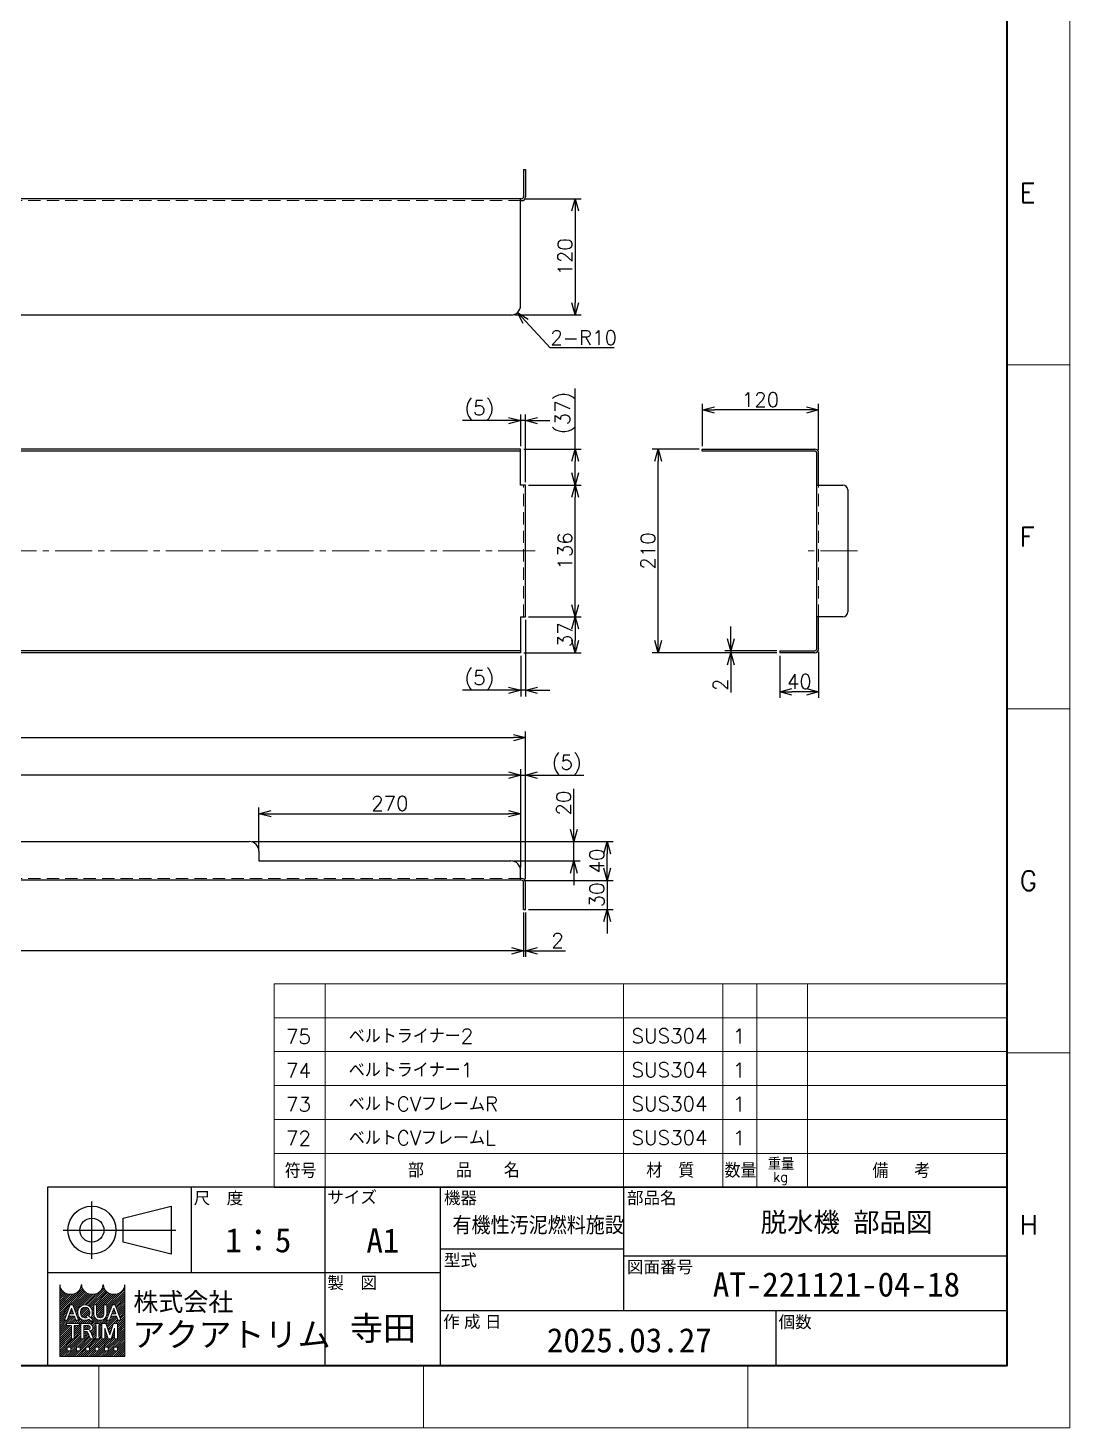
# Model space of a CAD drawing. Header units: millimetres. Extents: x 0 to 4141, y -24 to 2915.
# Drawn here: x 3066 to 4141, y 0 to 1445 of the extents above; entities that cross this region are included whole.
import ezdxf
from ezdxf.enums import TextEntityAlignment as Align

# ---------------------------------------------------------------- set-up
doc = ezdxf.new("R2010")
doc.units = ezdxf.units.MM
doc.header["$LTSCALE"] = 2
doc.header["$PDMODE"] = 99
doc.header["$PDSIZE"] = 1
doc.linetypes.add('CENTER2', pattern=[28.575, 19.05, -3.175, 3.175, -3.175])
doc.linetypes.add('HIDDEN', pattern=[9.525, 6.35, -3.175])
for name, color, linetype, lineweight in [('04_HIDDEN', 2, 'HIDDEN', 13), ('05_CENTER', 4, 'CENTER2', 13), ('08_DIM', 3, 'Continuous', 13), ('90_FRAME', 5, 'Continuous', 35)]:
    doc.layers.add(name, color=color, linetype=linetype, lineweight=lineweight)
doc.layers.add('91_BLANK', color=5, linetype='Continuous', lineweight=0, plot=False)
doc.styles.add('KSS_TXT', font='txt.shx', dxfattribs={"bigfont": 'extfont2.shx'})
doc.styles.add('MS_G', font='MS Gothic.ttf')
doc.styles.get("Standard").update_dxf_attribs({"font": 'txt.shx', "bigfont": 'extfont2.shx'})
doc.styles.add('表題用', font='MS PGothic.ttf')
doc.dimstyles.new('KSS_DIM', dxfattribs={"dimscale": 5, "dimtxt": 3, "dimasz": 2.5, "dimexe": 1.25, "dimexo": 0.625, "dimtad": 1, "dimdsep": 46, "dimtxsty": 'KSS_TXT', "dimblk": 'OPEN30', "dimcen": 0, "dimazin": 2, "dimtfac": 0.75, "dimtmove": 0, "dimatfit": 3, "dimldrblk": 'OPEN30', "dimfxl": 1.25, "dimtolj": 1, "dimarcsym": 0})
doc.dimstyles.new('KSS_DIM$4', dxfattribs={"dimscale": 5, "dimtxt": 3, "dimasz": 2.5, "dimexe": 1.25, "dimexo": 0.625, "dimtad": 1, "dimtih": 1, "dimtoh": 1, "dimdsep": 46, "dimtxsty": 'KSS_TXT', "dimblk": 'OPEN30', "dimcen": 0, "dimse1": 1, "dimazin": 2, "dimtfac": 0.75, "dimtofl": 0, "dimtmove": 0, "dimatfit": 3, "dimldrblk": 'OPEN30', "dimfxl": 1.25, "dimtolj": 1, "dimarcsym": 0})

# ---------------------------------------------------------------- blocks, each defined once
blk = doc.blocks.new('_Open30')
at = {"color": 0, "linetype": 'ByBlock', "lineweight": -2}
for p, q in [((-1, 0.27), (0, 0)), ((0, 0), (-1, -0.27)), ((0, 0), (-1, 0))]:
    blk.add_line(p, q, dxfattribs=at)
blk = doc.blocks.new('*D238')
at = {"layer": '08_DIM', "color": 0, "lineweight": -2, "transparency": 16777216}
for p, q in [((3574.3, 1013.1), (3574.3, 1045.8)), ((3579.3, 976.1), (3579.3, 1045.8)), ((3561.8, 1039.5), (3514.2, 1039.5)), ((3579.3, 1039.5), (3574.3, 1039.5)), ((3591.8, 1039.5), (3604.3, 1039.5))]:
    blk.add_line(p, q, dxfattribs=at)
at = {"layer": 'Defpoints', "color": 0, "transparency": 16777216}
for p in [(3574.3, 1039.5), (3574.3, 1010), (3579.3, 973)]:
    blk.add_point(p, dxfattribs=at)
at = {"layer": '08_DIM', "color": 0, "lineweight": -2, "transparency": 16777216, "xscale": 12.5, "yscale": 12.5, "zscale": 12.5}
blk.add_blockref('_Open30', (3574.3, 1039.5), dxfattribs=at)
at = {"layer": '08_DIM', "color": 0, "lineweight": -2, "transparency": 16777216, "xscale": 12.5, "yscale": 12.5, "zscale": 12.5, "rotation": 180}
blk.add_blockref('_Open30', (3579.3, 1039.5), dxfattribs=at)
at = {"layer": '08_DIM', "color": 0, "transparency": 16777216, "insert": (3531.7, 1050.2), "char_height": 15, "attachment_point": 5, "style": 'KSS_TXT'}
blk.add_mtext('\\A1;(5)', dxfattribs=at)
blk = doc.blocks.new('*D239')
at = {"layer": '08_DIM', "color": 0, "lineweight": -2, "transparency": 16777216}
for p, q in [((3579.3, 833.9), (3579.3, 754.9)), ((3574.3, 796.9), (3574.3, 754.9)), ((3561.8, 761.2), (3514.2, 761.2)), ((3579.3, 761.2), (3574.3, 761.2)), ((3591.8, 761.2), (3604.3, 761.2))]:
    blk.add_line(p, q, dxfattribs=at)
at = {"layer": 'Defpoints', "color": 0, "transparency": 16777216}
for p in [(3579.3, 837), (3574.3, 800), (3574.3, 761.2)]:
    blk.add_point(p, dxfattribs=at)
at = {"layer": '08_DIM', "color": 0, "lineweight": -2, "transparency": 16777216, "xscale": 12.5, "yscale": 12.5, "zscale": 12.5}
blk.add_blockref('_Open30', (3574.3, 761.2), dxfattribs=at)
at = {"layer": '08_DIM', "color": 0, "lineweight": -2, "transparency": 16777216, "xscale": 12.5, "yscale": 12.5, "zscale": 12.5, "rotation": 180}
blk.add_blockref('_Open30', (3579.3, 761.2), dxfattribs=at)
at = {"layer": '08_DIM', "color": 0, "transparency": 16777216, "insert": (3531.7, 771.8), "char_height": 15, "attachment_point": 5, "style": 'KSS_TXT'}
blk.add_mtext('\\A1;(5)', dxfattribs=at)
blk = doc.blocks.new('*D240')
at = {"layer": '08_DIM', "color": 0, "lineweight": -2, "transparency": 16777216}
for p, q in [((3582.4, 973), (3636.8, 973)), ((3630.6, 849.5), (3630.6, 960.5)), ((3582.4, 837), (3636.8, 837))]:
    blk.add_line(p, q, dxfattribs=at)
at = {"layer": 'Defpoints', "color": 0, "transparency": 16777216}
for p in [(3579.3, 973), (3630.6, 973), (3579.3, 837)]:
    blk.add_point(p, dxfattribs=at)
at = {"layer": '08_DIM', "color": 0, "lineweight": -2, "transparency": 16777216, "xscale": 12.5, "yscale": 12.5, "zscale": 12.5}
for p, rotation in [((3630.6, 973), 90), ((3630.6, 837), 270)]:
    blk.add_blockref('_Open30', p, dxfattribs=dict(at, rotation=rotation))
at = {"layer": '08_DIM', "color": 0, "transparency": 16777216, "insert": (3620, 905), "char_height": 15, "attachment_point": 5, "rotation": 90, "style": 'KSS_TXT'}
blk.add_mtext('\\A1;136', dxfattribs=at)
blk = doc.blocks.new('*D241')
at = {"layer": '08_DIM', "color": 0, "lineweight": -2, "transparency": 16777216}
for p, q in [((3582.4, 837), (3636.8, 837)), ((3630.6, 824.5), (3630.6, 812.5)), ((3577.4, 800), (3636.8, 800))]:
    blk.add_line(p, q, dxfattribs=at)
at = {"layer": 'Defpoints', "color": 0, "transparency": 16777216}
for p in [(3579.3, 837), (3574.3, 800), (3630.6, 800)]:
    blk.add_point(p, dxfattribs=at)
at = {"layer": '08_DIM', "color": 0, "lineweight": -2, "transparency": 16777216, "xscale": 12.5, "yscale": 12.5, "zscale": 12.5}
for p, rotation in [((3630.6, 837), 90), ((3630.6, 800), 270)]:
    blk.add_blockref('_Open30', p, dxfattribs=dict(at, rotation=rotation))
at = {"layer": '08_DIM', "color": 0, "transparency": 16777216, "insert": (3620, 818.5), "char_height": 15, "attachment_point": 5, "rotation": 90, "style": 'KSS_TXT'}
blk.add_mtext('\\A1;37', dxfattribs=at)
blk = doc.blocks.new('*D242')
at = {"layer": '08_DIM', "color": 0, "lineweight": -2, "transparency": 16777216}
for p, q in [((3630.6, 1010), (3630.6, 1072.5)), ((3577.4, 1010), (3636.8, 1010)), ((3630.6, 985.5), (3630.6, 997.5)), ((3582.4, 973), (3636.8, 973))]:
    blk.add_line(p, q, dxfattribs=at)
at = {"layer": 'Defpoints', "color": 0, "transparency": 16777216}
for p in [(3574.3, 1010), (3630.6, 1010), (3579.3, 973)]:
    blk.add_point(p, dxfattribs=at)
at = {"layer": '08_DIM', "color": 0, "lineweight": -2, "transparency": 16777216, "xscale": 12.5, "yscale": 12.5, "zscale": 12.5}
for p, rotation in [((3630.6, 1010), 90), ((3630.6, 973), 270)]:
    blk.add_blockref('_Open30', p, dxfattribs=dict(at, rotation=rotation))
at = {"layer": '08_DIM', "color": 0, "transparency": 16777216, "insert": (3620, 1047.5), "char_height": 15, "attachment_point": 5, "rotation": 90, "style": 'KSS_TXT'}
blk.add_mtext('\\A1;(37)', dxfattribs=at)
blk = doc.blocks.new('*D243')
at = {"layer": '08_DIM', "color": 0, "lineweight": -2, "transparency": 16777216}
for p, q in [((3841.7, 796.9), (3841.7, 753.5)), ((3881.7, 800.9), (3881.7, 753.5)), ((3869.2, 759.7), (3854.2, 759.7))]:
    blk.add_line(p, q, dxfattribs=at)
at = {"layer": 'Defpoints', "color": 0, "transparency": 16777216}
for p in [(3841.7, 800), (3881.7, 804), (3841.7, 759.7)]:
    blk.add_point(p, dxfattribs=at)
at = {"layer": '08_DIM', "color": 0, "lineweight": -2, "transparency": 16777216, "xscale": 12.5, "yscale": 12.5, "zscale": 12.5, "rotation": 180}
blk.add_blockref('_Open30', (3841.7, 759.7), dxfattribs=at)
at = {"layer": '08_DIM', "color": 0, "lineweight": -2, "transparency": 16777216, "xscale": 12.5, "yscale": 12.5, "zscale": 12.5}
blk.add_blockref('_Open30', (3881.7, 759.7), dxfattribs=at)
at = {"layer": '08_DIM', "color": 0, "transparency": 16777216, "insert": (3861.7, 770.3), "char_height": 15, "attachment_point": 5, "style": 'KSS_TXT'}
blk.add_mtext('\\A1;40', dxfattribs=at)
blk = doc.blocks.new('*D244')
at = {"layer": '08_DIM', "color": 0, "lineweight": -2, "transparency": 16777216}
for p, q in [((3761.7, 1013.1), (3761.7, 1056.8)), ((3881.7, 1009.1), (3881.7, 1056.8)), ((3869.2, 1050.5), (3774.2, 1050.5))]:
    blk.add_line(p, q, dxfattribs=at)
at = {"layer": 'Defpoints', "color": 0, "transparency": 16777216}
for p in [(3761.7, 1050.5), (3761.7, 1010), (3881.7, 1006)]:
    blk.add_point(p, dxfattribs=at)
at = {"layer": '08_DIM', "color": 0, "lineweight": -2, "transparency": 16777216, "xscale": 12.5, "yscale": 12.5, "zscale": 12.5, "rotation": 180}
blk.add_blockref('_Open30', (3761.7, 1050.5), dxfattribs=at)
at = {"layer": '08_DIM', "color": 0, "lineweight": -2, "transparency": 16777216, "xscale": 12.5, "yscale": 12.5, "zscale": 12.5}
blk.add_blockref('_Open30', (3881.7, 1050.5), dxfattribs=at)
at = {"layer": '08_DIM', "color": 0, "transparency": 16777216, "insert": (3821.7, 1061.1), "char_height": 15, "attachment_point": 5, "style": 'KSS_TXT'}
blk.add_mtext('\\A1;120', dxfattribs=at)
blk = doc.blocks.new('*D245')
at = {"layer": '08_DIM', "color": 0, "lineweight": -2, "transparency": 16777216}
for p, q in [((3791.1, 814.5), (3791.1, 827)), ((3838.6, 802), (3784.8, 802)), ((3838.6, 800), (3784.8, 800)), ((3791.1, 802), (3791.1, 800)), ((3791.1, 787.5), (3791.1, 758.8))]:
    blk.add_line(p, q, dxfattribs=at)
at = {"layer": 'Defpoints', "color": 0, "transparency": 16777216}
for p in [(3791.1, 800), (3841.7, 802), (3841.7, 800)]:
    blk.add_point(p, dxfattribs=at)
at = {"layer": '08_DIM', "color": 0, "lineweight": -2, "transparency": 16777216, "xscale": 12.5, "yscale": 12.5, "zscale": 12.5}
for p, rotation in [((3791.1, 802), 270), ((3791.1, 800), 90)]:
    blk.add_blockref('_Open30', p, dxfattribs=dict(at, rotation=rotation))
at = {"layer": '08_DIM', "color": 0, "transparency": 16777216, "insert": (3780.4, 766.9), "char_height": 15, "attachment_point": 5, "rotation": 90, "style": 'KSS_TXT'}
blk.add_mtext('\\A1;2', dxfattribs=at)
blk = doc.blocks.new('*D246')
at = {"layer": '08_DIM', "color": 0, "lineweight": -2, "transparency": 16777216}
for p, q in [((3758.6, 1010), (3710, 1010)), ((3716.2, 812.5), (3716.2, 997.5)), ((3838.6, 800), (3710, 800))]:
    blk.add_line(p, q, dxfattribs=at)
at = {"layer": 'Defpoints', "color": 0, "transparency": 16777216}
for p in [(3716.2, 1010), (3761.7, 1010), (3841.7, 800)]:
    blk.add_point(p, dxfattribs=at)
at = {"layer": '08_DIM', "color": 0, "lineweight": -2, "transparency": 16777216, "xscale": 12.5, "yscale": 12.5, "zscale": 12.5}
for p, rotation in [((3716.2, 1010), 90), ((3716.2, 800), 270)]:
    blk.add_blockref('_Open30', p, dxfattribs=dict(at, rotation=rotation))
at = {"layer": '08_DIM', "color": 0, "transparency": 16777216, "insert": (3705.6, 905), "char_height": 15, "attachment_point": 5, "rotation": 90, "style": 'KSS_TXT'}
blk.add_mtext('\\A1;210', dxfattribs=at)
blk = doc.blocks.new('*D247')
at = {"layer": '08_DIM', "color": 0, "lineweight": -2, "transparency": 16777216}
for p, q in [((3663.5, 577.6), (3663.5, 590.1)), ((3577.4, 565.1), (3669.8, 565.1)), ((3663.5, 565.1), (3663.5, 535.1)), ((3582.4, 535.1), (3669.8, 535.1)), ((3663.5, 522.6), (3663.5, 510.1))]:
    blk.add_line(p, q, dxfattribs=at)
at = {"layer": 'Defpoints', "color": 0, "transparency": 16777216}
for p in [(3574.3, 565.1), (3579.3, 535.1), (3663.5, 535.1)]:
    blk.add_point(p, dxfattribs=at)
at = {"layer": '08_DIM', "color": 0, "lineweight": -2, "transparency": 16777216, "xscale": 12.5, "yscale": 12.5, "zscale": 12.5}
for p, rotation in [((3663.5, 565.1), 270), ((3663.5, 535.1), 90)]:
    blk.add_blockref('_Open30', p, dxfattribs=dict(at, rotation=rotation))
at = {"layer": '08_DIM', "color": 0, "transparency": 16777216, "insert": (3652.9, 550.1), "char_height": 15, "attachment_point": 5, "rotation": 90, "style": 'KSS_TXT'}
blk.add_mtext('\\A1;30', dxfattribs=at)
blk = doc.blocks.new('*D248')
at = {"layer": '08_DIM', "color": 0, "lineweight": -2, "transparency": 16777216}
for p, q in [((3297.4, 605.1), (3669.8, 605.1)), ((3663.5, 577.6), (3663.5, 592.6)), ((3578.4, 565.1), (3669.8, 565.1))]:
    blk.add_line(p, q, dxfattribs=at)
at = {"layer": 'Defpoints', "color": 0, "transparency": 16777216}
for p in [(3294.3, 605.1), (3663.5, 605.1), (3575.3, 565.1)]:
    blk.add_point(p, dxfattribs=at)
at = {"layer": '08_DIM', "color": 0, "lineweight": -2, "transparency": 16777216, "xscale": 12.5, "yscale": 12.5, "zscale": 12.5}
for p, rotation in [((3663.5, 605.1), 90), ((3663.5, 565.1), 270)]:
    blk.add_blockref('_Open30', p, dxfattribs=dict(at, rotation=rotation))
at = {"layer": '08_DIM', "color": 0, "transparency": 16777216, "insert": (3652.9, 585.1), "char_height": 15, "attachment_point": 5, "rotation": 90, "style": 'KSS_TXT'}
blk.add_mtext('\\A1;40', dxfattribs=at)
blk = doc.blocks.new('*D227')
at = {"layer": '08_DIM', "color": 0, "lineweight": -2, "transparency": 16777216}
for p, q in [((3574.3, 578.3), (3574.3, 679.9)), ((3579.3, 566.3), (3579.3, 679.9)), ((3561.8, 673.6), (3549.3, 673.6)), ((3574.3, 673.6), (3579.3, 673.6)), ((3591.8, 673.6), (3639.4, 673.6))]:
    blk.add_line(p, q, dxfattribs=at)
at = {"layer": 'Defpoints', "color": 0, "transparency": 16777216}
for p in [(3579.3, 673.6), (3574.3, 575.1), (3579.3, 563.1)]:
    blk.add_point(p, dxfattribs=at)
at = {"layer": '08_DIM', "color": 0, "lineweight": -2, "transparency": 16777216, "xscale": 12.5, "yscale": 12.5, "zscale": 12.5}
blk.add_blockref('_Open30', (3574.3, 673.6), dxfattribs=at)
at = {"layer": '08_DIM', "color": 0, "lineweight": -2, "transparency": 16777216, "xscale": 12.5, "yscale": 12.5, "zscale": 12.5, "rotation": 180}
blk.add_blockref('_Open30', (3579.3, 673.6), dxfattribs=at)
at = {"layer": '08_DIM', "color": 0, "transparency": 16777216, "insert": (3621.8, 684.3), "char_height": 15, "attachment_point": 5, "style": 'KSS_TXT'}
blk.add_mtext('\\A1;(5)', dxfattribs=at)
blk = doc.blocks.new('*D228')
at = {"layer": '08_DIM', "color": 0, "lineweight": -2, "transparency": 16777216}
for p, q in [((2317.3, 598.3), (2317.3, 679.9)), ((3574.3, 578.3), (3574.3, 679.9)), ((3561.8, 673.6), (2329.8, 673.6))]:
    blk.add_line(p, q, dxfattribs=at)
at = {"layer": 'Defpoints', "color": 0, "transparency": 16777216}
for p in [(2317.3, 673.6), (2317.3, 595.1), (3574.3, 575.1)]:
    blk.add_point(p, dxfattribs=at)
at = {"layer": '08_DIM', "color": 0, "lineweight": -2, "transparency": 16777216, "xscale": 12.5, "yscale": 12.5, "zscale": 12.5, "rotation": 180}
blk.add_blockref('_Open30', (2317.3, 673.6), dxfattribs=at)
at = {"layer": '08_DIM', "color": 0, "lineweight": -2, "transparency": 16777216, "xscale": 12.5, "yscale": 12.5, "zscale": 12.5}
blk.add_blockref('_Open30', (3574.3, 673.6), dxfattribs=at)
at = {"layer": '08_DIM', "color": 0, "transparency": 16777216, "insert": (2945.8, 684.3), "char_height": 15, "attachment_point": 5, "style": 'KSS_TXT'}
blk.add_mtext('\\A1;1257', dxfattribs=at)
blk = doc.blocks.new('*D233')
at = {"layer": '08_DIM', "color": 0, "lineweight": -2, "transparency": 16777216}
for p, q in [((3578.4, 1268.5), (3636.8, 1268.5)), ((3630.6, 1256), (3630.6, 1161)), ((3567.9, 1148.5), (3636.8, 1148.5))]:
    blk.add_line(p, q, dxfattribs=at)
at = {"layer": 'Defpoints', "color": 0, "transparency": 16777216}
for p in [(3575.3, 1268.5), (3564.8, 1148.5), (3630.6, 1148.5)]:
    blk.add_point(p, dxfattribs=at)
at = {"layer": '08_DIM', "color": 0, "lineweight": -2, "transparency": 16777216, "xscale": 12.5, "yscale": 12.5, "zscale": 12.5}
for p, rotation in [((3630.6, 1268.5), 90), ((3630.6, 1148.5), 270)]:
    blk.add_blockref('_Open30', p, dxfattribs=dict(at, rotation=rotation))
at = {"layer": '08_DIM', "color": 0, "transparency": 16777216, "insert": (3620, 1208.5), "char_height": 15, "attachment_point": 5, "rotation": 90, "style": 'KSS_TXT'}
blk.add_mtext('\\A1;120', dxfattribs=at)
blk = doc.blocks.new('*D234')
at = {"layer": '08_DIM', "color": 0, "lineweight": -2, "transparency": 16777216}
for p, q in [((2317.3, 598.3), (2317.3, 718.6)), ((2329.8, 712.4), (3566.8, 712.4)), ((3579.3, 566.3), (3579.3, 718.6))]:
    blk.add_line(p, q, dxfattribs=at)
at = {"layer": 'Defpoints', "color": 0, "transparency": 16777216}
for p in [(3579.3, 712.4), (2317.3, 595.1), (3579.3, 563.1)]:
    blk.add_point(p, dxfattribs=at)
at = {"layer": '08_DIM', "color": 0, "lineweight": -2, "transparency": 16777216, "xscale": 12.5, "yscale": 12.5, "zscale": 12.5, "rotation": 180}
blk.add_blockref('_Open30', (2317.3, 712.4), dxfattribs=at)
at = {"layer": '08_DIM', "color": 0, "lineweight": -2, "transparency": 16777216, "xscale": 12.5, "yscale": 12.5, "zscale": 12.5}
blk.add_blockref('_Open30', (3579.3, 712.4), dxfattribs=at)
at = {"layer": '08_DIM', "color": 0, "transparency": 16777216, "insert": (2948.3, 723), "char_height": 15, "attachment_point": 5, "style": 'KSS_TXT'}
blk.add_mtext('\\A1;1262', dxfattribs=at)
blk = doc.blocks.new('*D249')
at = {"layer": '08_DIM', "color": 0, "lineweight": -2, "transparency": 16777216}
for p, q in [((3604.6, 1114.5), (3579.5, 1141.9)), ((3670.9, 1114.5), (3604.6, 1114.5))]:
    blk.add_line(p, q, dxfattribs=at)
at = {"layer": 'Defpoints', "color": 0, "transparency": 16777216}
for p in [(3564.3, 1158.5), (3571, 1151.1)]:
    blk.add_point(p, dxfattribs=at)
at = {"layer": '08_DIM', "color": 0, "lineweight": -2, "transparency": 16777216, "xscale": 12.5, "yscale": 12.5, "zscale": 12.5, "rotation": 132.566292971508}
blk.add_blockref('_Open30', (3571, 1151.1), dxfattribs=at)
at = {"layer": '08_DIM', "color": 0, "transparency": 16777216, "insert": (3639.3, 1125.1), "char_height": 15, "attachment_point": 5, "style": 'KSS_TXT'}
blk.add_mtext('\\A1;2-R10', dxfattribs=at)
blk = doc.blocks.new('*D255')
at = {"layer": '08_DIM', "color": 0, "lineweight": -2, "transparency": 16777216}
for p, q in [((3577.3, 532), (3577.3, 486.1)), ((3579.3, 532), (3579.3, 486.1)), ((3564.8, 492.4), (3552.3, 492.4)), ((3577.3, 492.4), (3579.3, 492.4)), ((3591.8, 492.4), (3620.5, 492.4))]:
    blk.add_line(p, q, dxfattribs=at)
at = {"layer": 'Defpoints', "color": 0, "transparency": 16777216}
for p in [(3577.3, 535.1), (3579.3, 535.1), (3579.3, 492.4)]:
    blk.add_point(p, dxfattribs=at)
at = {"layer": '08_DIM', "color": 0, "lineweight": -2, "transparency": 16777216, "xscale": 12.5, "yscale": 12.5, "zscale": 12.5}
blk.add_blockref('_Open30', (3577.3, 492.4), dxfattribs=at)
at = {"layer": '08_DIM', "color": 0, "lineweight": -2, "transparency": 16777216, "xscale": 12.5, "yscale": 12.5, "zscale": 12.5, "rotation": 180}
blk.add_blockref('_Open30', (3579.3, 492.4), dxfattribs=at)
at = {"layer": '08_DIM', "color": 0, "transparency": 16777216, "insert": (3612.4, 503), "char_height": 15, "attachment_point": 5, "style": 'KSS_TXT'}
blk.add_mtext('\\A1;2', dxfattribs=at)
blk = doc.blocks.new('*D256')
at = {"layer": '08_DIM', "color": 0, "lineweight": -2, "transparency": 16777216}
for p, q in [((2324.3, 532), (2324.3, 486.1)), ((3577.3, 532), (3577.3, 486.1)), ((3564.8, 492.4), (2336.8, 492.4))]:
    blk.add_line(p, q, dxfattribs=at)
at = {"layer": 'Defpoints', "color": 0, "transparency": 16777216}
for p in [(2324.3, 535.1), (3577.3, 535.1), (2324.3, 492.4)]:
    blk.add_point(p, dxfattribs=at)
at = {"layer": '08_DIM', "color": 0, "lineweight": -2, "transparency": 16777216, "xscale": 12.5, "yscale": 12.5, "zscale": 12.5, "rotation": 180}
blk.add_blockref('_Open30', (2324.3, 492.4), dxfattribs=at)
at = {"layer": '08_DIM', "color": 0, "lineweight": -2, "transparency": 16777216, "xscale": 12.5, "yscale": 12.5, "zscale": 12.5}
blk.add_blockref('_Open30', (3577.3, 492.4), dxfattribs=at)
at = {"layer": '08_DIM', "color": 0, "transparency": 16777216, "insert": (2950.8, 507.2), "char_height": 15, "attachment_point": 5, "style": 'KSS_TXT'}
blk.add_mtext('1253{\\H10.000000;\\S 0^ -0.5;}', dxfattribs=at)
blk = doc.blocks.new('*D264')
at = {"layer": '08_DIM', "color": 0, "lineweight": -2, "transparency": 16777216}
for p, q in [((3629.2, 617.6), (3629.2, 659.5)), ((3297.4, 605.1), (3635.5, 605.1)), ((3629.2, 585.1), (3629.2, 605.1)), ((3567.4, 585.1), (3635.5, 585.1)), ((3629.2, 572.6), (3629.2, 560.1))]:
    blk.add_line(p, q, dxfattribs=at)
at = {"layer": 'Defpoints', "color": 0, "transparency": 16777216}
for p in [(3294.3, 605.1), (3629.2, 605.1), (3564.3, 585.1)]:
    blk.add_point(p, dxfattribs=at)
at = {"layer": '08_DIM', "color": 0, "lineweight": -2, "transparency": 16777216, "xscale": 12.5, "yscale": 12.5, "zscale": 12.5}
for p, rotation in [((3629.2, 605.1), 270), ((3629.2, 585.1), 90)]:
    blk.add_blockref('_Open30', p, dxfattribs=dict(at, rotation=rotation))
at = {"layer": '08_DIM', "color": 0, "transparency": 16777216, "insert": (3618.6, 644.8), "char_height": 15, "attachment_point": 5, "rotation": 90, "style": 'KSS_TXT'}
blk.add_mtext('\\A1;20', dxfattribs=at)
blk = doc.blocks.new('*D265')
at = {"layer": '08_DIM', "color": 0, "lineweight": -2, "transparency": 16777216}
for p, q in [((3304.3, 598.3), (3304.3, 640.2)), ((3574.3, 578.3), (3574.3, 640.2)), ((3316.8, 633.9), (3561.8, 633.9))]:
    blk.add_line(p, q, dxfattribs=at)
at = {"layer": 'Defpoints', "color": 0, "transparency": 16777216}
for p in [(3574.3, 633.9), (3304.3, 595.1), (3574.3, 575.1)]:
    blk.add_point(p, dxfattribs=at)
at = {"layer": '08_DIM', "color": 0, "lineweight": -2, "transparency": 16777216, "xscale": 12.5, "yscale": 12.5, "zscale": 12.5, "rotation": 180}
blk.add_blockref('_Open30', (3304.3, 633.9), dxfattribs=at)
at = {"layer": '08_DIM', "color": 0, "lineweight": -2, "transparency": 16777216, "xscale": 12.5, "yscale": 12.5, "zscale": 12.5}
blk.add_blockref('_Open30', (3574.3, 633.9), dxfattribs=at)
at = {"layer": '08_DIM', "color": 0, "transparency": 16777216, "insert": (3439.3, 644.5), "char_height": 15, "attachment_point": 5, "style": 'KSS_TXT'}
blk.add_mtext('\\A1;270', dxfattribs=at)

msp = doc.modelspace()

# ---------------------------------------------------------------- hatches: boundary and pattern name
at = {"layer": '90_FRAME', "lineweight": 5}
h = msp.add_hatch(dxfattribs=at)
h.set_pattern_fill('_USER', color=4, scale=1.5, angle=45, pattern_type=0)
h.set_pattern_definition([(45, (3e-06, 5e-07), (-1.0606602, 1.0606602), [])])
edge = h.paths.add_edge_path()
edge.add_arc((3165.98, 147.555), 0.32, 90, 180)
edge.add_ellipse((3154.773, 147.555), major_axis=(-10.887, 0), ratio=0.88235294, start_angle=360, end_angle=540, ccw=False)
edge.add_arc((3143.566, 147.555), 0.32, 3.187318, 180)
edge.add_ellipse((3132.359, 147.555), major_axis=(-10.887, 0), ratio=0.88235294, start_angle=360, end_angle=540, ccw=False)
edge.add_arc((3121.152, 147.555), 0.32, 3.187318, 180)
edge.add_ellipse((3109.945, 147.555), major_axis=(-10.887, 0), ratio=0.88235294, start_angle=360, end_angle=540, ccw=False)
edge.add_arc((3098.738, 147.555), 0.32, 3.187318, 90)
edge.add_line((3098.738, 147.876), (3098.738, 73.91))
edge.add_line((3098.738, 73.91), (3165.98, 73.91))
edge.add_line((3165.98, 73.91), (3165.98, 147.876))
h.paths.add_polyline_path([(3109.581, 127.122), (3112.236, 127.122), (3118.273, 111.189), (3118.273, 111.112), (3115.399, 111.112), (3113.896, 115.333), (3107.985, 115.333), (3108.852, 117.767), (3113.029, 117.767), (3110.909, 123.723), (3106.418, 111.112), (3103.544, 111.112), (3103.544, 111.189)], flags=16)
edge = h.paths.add_edge_path(flags=16)
edge.add_ellipse((3124.955, 120.078), major_axis=(-7.365, 0), ratio=0.95652174, start_angle=180, end_angle=360, ccw=False)
edge.add_line((3132.319, 120.078), (3132.319, 118.157))
edge.add_ellipse((3124.955, 118.157), major_axis=(-7.365, 0), ratio=0.95652174, start_angle=142.105255, end_angle=180, ccw=False)
edge.add_line((3130.766, 113.83), (3128.703, 115.53))
edge.add_ellipse((3124.955, 118.345), major_axis=(4.696, 0), ratio=0.99503582, start_angle=-37.042763, end_angle=0)
edge.add_line((3129.651, 118.345), (3129.651, 119.889))
edge.add_ellipse((3124.955, 119.889), major_axis=(4.696, 0), ratio=0.99471826, start_angle=360, end_angle=540)
edge.add_line((3120.259, 119.889), (3120.259, 118.345))
edge.add_ellipse((3124.955, 118.345), major_axis=(4.696, 0), ratio=0.99503582, start_angle=-180, end_angle=-65.757949)
edge.add_line((3126.883, 114.084), (3125.575, 115.357))
edge.add_line((3125.575, 115.357), (3126.994, 116.863))
edge.add_line((3126.994, 116.863), (3132.924, 111.976))
edge.add_line((3132.924, 111.976), (3131.071, 110.008))
edge.add_line((3131.071, 110.008), (3128.845, 112.175))
edge.add_ellipse((3124.955, 118.157), major_axis=(-7.365, 0), ratio=0.95652174, start_angle=0, end_angle=121.883625, ccw=False)
edge.add_line((3117.59, 118.157), (3117.59, 120.078))
h.paths.add_polyline_path([(3118.749, 107.91), (3118.749, 105.669), (3113.946, 105.669, 0.41421356), (3113.626, 105.349), (3113.626, 91.9), (3110.744, 91.9), (3110.744, 105.349, 0.41421356), (3110.424, 105.669), (3105.621, 105.669), (3105.621, 107.91)], flags=16)
edge = h.paths.add_edge_path(flags=16)
edge.add_line((3120.574, 107.91), (3127.939, 107.91))
edge.add_ellipse((3127.939, 103.699), major_axis=(-5.169, 0), ratio=0.8148203, start_angle=111.386975, end_angle=270, ccw=False)
edge.add_arc((3128.732, 97.991), 2.094, 22.272952, 58.553113, ccw=False)
edge.add_line((3130.669, 98.785), (3133.428, 92.028))
edge.add_line((3133.428, 92.028), (3133.428, 91.9))
edge.add_line((3133.428, 91.9), (3130.322, 91.9))
edge.add_line((3130.322, 91.9), (3127.885, 98.685))
edge.add_arc((3126.696, 98.206), 1.281, 21.928298, 90)
edge.add_line((3126.696, 99.487), (3123.552, 99.487))
edge.add_line((3123.552, 99.487), (3123.552, 101.729))
edge.add_line((3123.552, 101.729), (3128.323, 101.729))
edge.add_arc((3128.254, 103.699), 1.971, 271.997057, 448.002943)
edge.add_line((3128.323, 105.669), (3123.456, 105.669))
edge.add_line((3123.456, 105.669), (3123.456, 91.9))
edge.add_line((3123.456, 91.9), (3120.574, 91.9))
edge.add_line((3120.574, 91.9), (3120.574, 107.91))
h.paths.add_polyline_path([(3133.8, 127.122), (3136.681, 127.122), (3136.681, 118.157, 0.17503056), (3137.953, 114.487, 0.25714961), (3143.095, 114.487, 0.17503056), (3144.366, 118.157), (3144.366, 127.122), (3147.248, 127.122), (3147.248, 117.577, -0.37939124), (3141.004, 111.112), (3140.043, 111.112, -0.37939124), (3133.8, 117.577)], flags=16)
h.paths.add_polyline_path([(3135.856, 107.91), (3139.378, 107.91), (3139.378, 105.669, 0.41421356), (3139.058, 105.349), (3139.058, 94.462, 0.41421356), (3139.378, 94.142), (3139.378, 91.9), (3135.856, 91.9), (3135.856, 94.142, 0.41421356), (3136.176, 94.462), (3136.176, 105.349, 0.41421356), (3135.856, 105.669)], flags=16)
h.paths.add_polyline_path([(3142.263, 107.91), (3146.445, 107.91), (3150.268, 96.282), (3154.091, 107.91), (3158.276, 107.91), (3158.276, 91.9), (3155.394, 91.9), (3155.394, 103.107), (3151.709, 91.9), (3148.827, 91.9), (3145.142, 103.107), (3145.145, 91.9), (3142.263, 91.9)], flags=16)
h.paths.add_polyline_path([(3153.123, 127.122), (3155.778, 127.122), (3161.815, 111.189), (3161.815, 111.112), (3158.941, 111.112), (3157.438, 115.333), (3151.527, 115.333), (3152.393, 117.767), (3156.571, 117.767), (3154.45, 123.723), (3149.96, 111.112), (3147.086, 111.112), (3147.086, 111.189)], flags=16)
h.paths.add_polyline_path([(3106.423, 83.516), (3110.265, 83.516), (3110.265, 79.673), (3106.423, 79.673)], flags=16)
h.paths.add_polyline_path([(3116.029, 83.516), (3119.871, 83.516), (3119.871, 79.673), (3116.029, 79.673)], flags=16)
h.paths.add_polyline_path([(3125.635, 83.516), (3129.477, 83.516), (3129.477, 79.673), (3125.635, 79.673)], flags=16)
h.paths.add_polyline_path([(3135.241, 83.516), (3139.083, 83.516), (3139.083, 79.673), (3135.241, 79.673)], flags=16)
h.paths.add_polyline_path([(3144.847, 83.516), (3148.689, 83.516), (3148.689, 79.673), (3144.847, 79.673)], flags=16)
h.paths.add_polyline_path([(3154.453, 83.516), (3158.295, 83.516), (3158.295, 79.673), (3154.453, 79.673)], flags=16)

# ---------------------------------------------------------------- linework, layer by layer
at = {"color": 0}
for p, q in [((3577.263, 1298.474), (3579.263, 1298.474)), ((3577.263, 1298.474), (3577.263, 1270.474)), ((3579.263, 1298.474), (3579.263, 1270.474)), ((3433.506, 1268.474), (2317.263, 1268.474)), ((3575.263, 1268.474), (3433.506, 1268.474)), ((3574.263, 1234.807), (3574.263, 1268.474)), ((3574.263, 1158.474), (3574.263, 1234.807)), ((3564.763, 1148.474), (2327.263, 1148.474)), ((3574.263, 1010.019), (2317.263, 1010.019)), ((3574.263, 1008.019), (2317.263, 1008.019)), ((3574.263, 973.019), (3574.263, 1010.019)), ((3761.689, 1008.019), (3761.689, 1010.019)), ((3761.689, 1010.019), (3877.689, 1010.019)), ((3877.689, 1008.019), (3761.689, 1008.019)), ((3879.689, 804.019), (3879.689, 1006.019)), ((3881.689, 973.019), (3881.689, 1006.019)), ((3579.263, 973.019), (3574.263, 973.019)), ((3579.263, 837.019), (3579.263, 973.019)), ((3879.689, 973.019), (3906.689, 973.019)), ((3911.689, 968.019), (3911.689, 842.019)), ((3574.263, 837.019), (3574.263, 800.019)), ((3574.263, 837.019), (3579.263, 837.019)), ((3906.689, 837.019), (3879.689, 837.019)), ((3881.689, 804.019), (3881.689, 837.019)), ((3574.263, 802.019), (2317.263, 802.019)), ((3574.263, 800.019), (2317.263, 800.019)), ((3841.689, 802.019), (3877.689, 802.019)), ((3841.689, 802.019), (3841.689, 800.019)), ((3877.689, 800.019), (3841.689, 800.019)), ((2327.263, 605.14), (3294.263, 605.14)), ((3304.263, 595.14), (3304.263, 585.14)), ((3304.263, 585.14), (3471.437, 585.14)), ((3471.437, 585.14), (3564.263, 585.14)), ((3433.506, 565.14), (2317.263, 565.14)), ((3575.263, 565.14), (3433.506, 565.14)), ((3574.263, 565.14), (3574.263, 575.14)), ((3575.263, 567.14), (3574.263, 567.14)), ((3577.263, 535.14), (3577.263, 563.14)), ((3579.263, 535.14), (3579.263, 563.14)), ((3577.263, 535.14), (3579.263, 535.14))]:
    msp.add_line(p, q, dxfattribs=at)
for centre, radius, start, end in [((3575.263, 1270.474), 2, 270, 0), ((3575.263, 1270.474), 4, 270, 0), ((3564.263, 1158.474), 10, 270, 0), ((3877.689, 1006.019), 4, 0, 90), ((3877.689, 1006.019), 2, 0, 90), ((3906.689, 968.019), 5, 0, 90), ((3906.689, 842.019), 5, 270, 0), ((3877.689, 804.019), 4, 270, 0), ((3877.689, 804.019), 2, 270, 0), ((3294.263, 595.14), 10, 0, 90), ((3564.263, 575.14), 10, 0, 90), ((3575.263, 563.14), 4, 0, 90), ((3575.263, 563.14), 2, 0, 90)]:
    msp.add_arc(centre, radius, start, end, dxfattribs=at)
at = {"layer": '04_HIDDEN'}
for p, q in [((3574.263, 1266.474), (2317.263, 1266.474)), ((3575.263, 1266.474), (3574.263, 1266.474)), ((3577.263, 837.019), (3577.263, 973.019)), ((3881.689, 837.019), (3881.689, 973.019)), ((3574.263, 567.14), (2317.263, 567.14))]:
    msp.add_line(p, q, dxfattribs=at)
at = {"layer": '05_CENTER'}
for p, q in [((3589.263, 905.019), (2316.763, 905.019)), ((3921.689, 905.019), (3869.689, 905.019))]:
    msp.add_line(p, q, dxfattribs=at)
at = {"layer": '90_FRAME', "color": 4, "lineweight": 13}
for p, q in [((4141.004, 1097.169), (4076.195, 1097.169)), ((4141.004, 742.182), (4076.195, 742.182)), ((3320.087, 458.377), (4076.195, 458.377)), ((3320.088, 458.377), (3320.088, 248.377)), ((3372.588, 458.377), (3372.588, 248.377)), ((3680.54, 458.377), (3680.54, 248.377)), ((3782.76, 458.377), (3782.76, 248.377)), ((3817.76, 458.377), (3817.76, 248.377)), ((3870.26, 458.377), (3870.26, 248.377)), ((3320.087, 423.377), (4076.195, 423.377)), ((3320.087, 388.377), (4076.195, 388.377)), ((4141.004, 387.196), (4076.195, 387.196)), ((3320.087, 353.377), (4076.195, 353.377)), ((3320.087, 318.377), (4076.195, 318.377)), ((3320.087, 283.377), (4076.195, 283.377)), ((3139.213, 0), (3139.213, 64.52)), ((3473.88, 0), (3473.88, 64.52)), ((3808.547, 0), (3808.547, 64.52))]:
    msp.add_line(p, q, dxfattribs=at)
at = {"layer": '90_FRAME', "color": 0, "lineweight": 25}
for p, q in [((3234.695, 159.984), (3234.695, 248.377)), ((3372.588, 64.52), (3372.588, 248.377)), ((3491.73, 64.52), (3491.73, 248.377)), ((3680.54, 248.377), (3680.54, 121.091)), ((3131.982, 174.481), (3131.982, 233.881)), ((3102.282, 204.181), (3218.607, 204.181)), ((3491.73, 184.734), (3680.54, 184.734)), ((3680.54, 177.663), (4076.195, 177.663)), ((3491.73, 159.984), (3086.195, 159.984)), ((3491.73, 121.091), (4076.195, 121.091)), ((3837.409, 121.091), (3837.409, 64.52))]:
    msp.add_line(p, q, dxfattribs=at)
at = {"layer": '90_FRAME', "color": 7, "lineweight": 25}
msp.add_line((3320.088, 248.377), (4076.195, 248.377), dxfattribs=at)
at = {"layer": '90_FRAME', "color": 4, "lineweight": 5}
for p, q in [((3098.738, 73.91), (3098.738, 147.876)), ((3165.98, 147.876), (3165.98, 73.91)), ((3103.544, 111.189), (3109.581, 127.122)), ((3106.418, 111.112), (3110.909, 123.723)), ((3107.985, 115.333), (3108.852, 117.767)), ((3108.852, 117.767), (3113.029, 117.767)), ((3109.581, 127.122), (3112.236, 127.122)), ((3113.029, 117.767), (3110.909, 123.723)), ((3118.273, 111.189), (3112.236, 127.122)), ((3117.59, 120.078), (3117.59, 118.157)), ((3120.259, 119.889), (3120.259, 118.352)), ((3125.575, 115.357), (3126.994, 116.863)), ((3126.994, 116.863), (3132.924, 111.976)), ((3129.651, 119.889), (3129.651, 118.352)), ((3132.319, 120.078), (3132.319, 118.157)), ((3133.8, 117.577), (3133.8, 127.122)), ((3136.681, 127.122), (3133.8, 127.122)), ((3136.681, 118.157), (3136.681, 127.122)), ((3144.366, 118.157), (3144.366, 127.122)), ((3144.366, 127.122), (3147.248, 127.122)), ((3147.086, 111.189), (3153.123, 127.122)), ((3147.248, 117.577), (3147.248, 127.122)), ((3149.96, 111.112), (3154.45, 123.723)), ((3151.527, 115.333), (3152.393, 117.767)), ((3152.393, 117.767), (3156.571, 117.767)), ((3153.123, 127.122), (3155.778, 127.122)), ((3156.571, 117.767), (3154.45, 123.723)), ((3161.815, 111.189), (3155.778, 127.122)), ((3103.544, 111.112), (3103.544, 111.189)), ((3103.544, 111.189), (3103.544, 111.189)), ((3103.544, 111.112), (3103.544, 111.189)), ((3103.544, 111.112), (3106.418, 111.112)), ((3105.621, 107.91), (3118.749, 107.91)), ((3105.621, 107.91), (3105.621, 105.669)), ((3105.621, 105.669), (3110.424, 105.669)), ((3107.985, 115.333), (3113.896, 115.333)), ((3110.744, 91.9), (3110.744, 105.349)), ((3113.626, 91.9), (3113.626, 105.349)), ((3115.399, 111.112), (3113.896, 115.333)), ((3113.946, 105.669), (3118.749, 105.669)), ((3118.273, 111.112), (3115.399, 111.112)), ((3118.273, 111.112), (3118.273, 111.189)), ((3118.749, 107.91), (3118.749, 105.669)), ((3120.574, 107.91), (3120.574, 91.9)), ((3120.574, 107.91), (3127.939, 107.91)), ((3123.456, 91.9), (3123.456, 105.669)), ((3123.456, 105.669), (3128.323, 105.669)), ((3123.552, 99.487), (3123.552, 101.729)), ((3123.552, 101.729), (3128.323, 101.729)), ((3125.575, 115.357), (3126.883, 114.084)), ((3128.703, 115.53), (3130.766, 113.83)), ((3128.845, 112.175), (3131.071, 110.008)), ((3131.071, 110.008), (3132.924, 111.976)), ((3135.856, 107.91), (3139.378, 107.91)), ((3135.856, 107.91), (3135.856, 105.669)), ((3136.176, 94.462), (3136.176, 105.349)), ((3139.058, 94.462), (3139.058, 105.349)), ((3139.378, 107.91), (3139.378, 105.669)), ((3141.004, 111.112), (3140.043, 111.112)), ((3142.263, 107.91), (3142.263, 91.9)), ((3142.263, 107.91), (3146.445, 107.91)), ((3145.145, 91.9), (3145.142, 103.107)), ((3148.827, 91.9), (3145.142, 103.107)), ((3150.268, 96.282), (3146.445, 107.91)), ((3147.086, 111.112), (3147.086, 111.189)), ((3147.086, 111.189), (3147.086, 111.189)), ((3147.086, 111.112), (3147.086, 111.189)), ((3147.086, 111.112), (3149.96, 111.112)), ((3150.268, 96.282), (3154.091, 107.91)), ((3151.527, 115.333), (3157.438, 115.333)), ((3151.709, 91.9), (3155.394, 103.107)), ((3158.276, 107.91), (3154.091, 107.91)), ((3155.394, 103.107), (3155.394, 91.9)), ((3158.941, 111.112), (3157.438, 115.333)), ((3158.276, 91.9), (3158.276, 107.91)), ((3161.815, 111.112), (3158.941, 111.112)), ((3161.815, 111.112), (3161.815, 111.189)), ((3110.744, 91.9), (3113.626, 91.9)), ((3120.574, 91.9), (3123.456, 91.9)), ((3123.552, 99.487), (3126.696, 99.487)), ((3127.885, 98.685), (3130.322, 91.9)), ((3130.322, 91.9), (3133.428, 91.9)), ((3130.669, 98.785), (3133.428, 92.028)), ((3133.428, 92.028), (3133.428, 91.9)), ((3135.856, 91.9), (3135.856, 94.142)), ((3135.856, 91.9), (3139.378, 91.9)), ((3139.378, 91.9), (3139.378, 94.142)), ((3142.263, 91.9), (3145.145, 91.9)), ((3148.827, 91.9), (3151.709, 91.9)), ((3155.394, 91.9), (3158.276, 91.9)), ((3165.98, 73.91), (3098.738, 73.91)), ((3106.423, 83.516), (3110.265, 83.516)), ((3106.423, 83.516), (3106.423, 79.673)), ((3110.265, 79.673), (3106.423, 79.673)), ((3110.265, 83.516), (3110.265, 79.673)), ((3116.029, 83.516), (3119.871, 83.516)), ((3116.029, 83.516), (3116.029, 79.673)), ((3119.871, 79.673), (3116.029, 79.673)), ((3119.871, 83.516), (3119.871, 79.673)), ((3125.635, 83.516), (3129.477, 83.516)), ((3125.635, 83.516), (3125.635, 79.673)), ((3129.477, 79.673), (3125.635, 79.673)), ((3129.477, 83.516), (3129.477, 79.673)), ((3135.241, 83.516), (3139.083, 83.516)), ((3135.241, 83.516), (3135.241, 79.673)), ((3139.083, 79.673), (3135.241, 79.673)), ((3139.083, 83.516), (3139.083, 79.673)), ((3144.847, 83.516), (3148.689, 83.516)), ((3144.847, 83.516), (3144.847, 79.673)), ((3148.689, 79.673), (3144.847, 79.673)), ((3148.689, 83.516), (3148.689, 79.673)), ((3158.295, 83.516), (3154.453, 83.516)), ((3154.453, 83.516), (3154.453, 79.673)), ((3154.453, 79.673), (3158.295, 79.673)), ((3158.295, 83.516), (3158.295, 79.673))]:
    msp.add_line(p, q, dxfattribs=at)
at = {"layer": '90_FRAME'}
msp.add_lwpolyline([(194.23, 64.52), (4076.195, 64.52), (4076.195, 2839.789), (194.23, 2839.789)], close=True, dxfattribs=at)
at = {"layer": '90_FRAME', "color": 0, "lineweight": 25}
msp.add_lwpolyline([(3086.195, 64.52), (4076.195, 64.52), (4076.195, 248.377), (3086.195, 248.377)], close=True, dxfattribs=at)
msp.add_lwpolyline([(3164.157, 216.556), (3213.657, 228.931), (3213.657, 179.431), (3164.157, 191.806), (3164.157, 216.556)], dxfattribs=at)
for radius in [24.75, 12.375]:
    msp.add_circle((3131.982, 204.181), radius, dxfattribs=at)
at = {"layer": '90_FRAME', "color": 4, "lineweight": 5}
for centre, radius, start, end in [((3098.738, 147.555), 0.32, 0, 90), ((3121.152, 147.555), 0.32, 0, 180), ((3121.152, 147.555), 0.32, 0, 90), ((3143.566, 147.555), 0.32, 0, 180), ((3165.98, 147.555), 0.32, 90, 180), ((3140.568, 117.867), 6.775, 182.450031, 265.555257), ((3142.397, 118.082), 5.717, 179.252794, 218.964572), ((3140.479, 117.867), 6.775, 274.444743, 357.549969), ((3138.65, 118.082), 5.717, 321.035428, 0.747206), ((3110.424, 105.349), 0.32, 0, 90), ((3113.946, 105.349), 0.32, 90, 180), ((3128.254, 103.699), 1.971, 271.997057, 88.002943), ((3135.856, 105.349), 0.32, 0, 90), ((3140.524, 119.156), 5.33, 241.157728, 298.842272), ((3139.378, 105.349), 0.32, 90, 180), ((3126.696, 98.206), 1.281, 21.928298, 90), ((3128.732, 97.991), 2.094, 22.272952, 58.553113), ((3135.856, 94.462), 0.32, 270, 0), ((3139.378, 94.462), 0.32, 180, 270)]:
    msp.add_arc(centre, radius, start, end, dxfattribs=at)
for centre, major_axis, ratio, start_param, end_param in [((3109.945, 147.555), (-10.887, 0), 0.88235294, 6.28318531, 9.42477796), ((3132.359, 147.555), (-10.887, 0), 0.88235294, 6.28318531, 9.42477796), ((3154.773, 147.555), (-10.887, 0), 0.88235294, 6.28318531, 9.42477796), ((3124.955, 120.078), (-7.365, 0), 0.95652174, 3.14159265, 6.28318531), ((3124.955, 119.889), (4.696, 0), 0.99471826, 6.28318531, 9.42477796), ((3127.939, 103.699), (-5.169, 0), 0.8148203, 1.94406945, 4.71238898)]:
    msp.add_ellipse(centre, major_axis=major_axis, ratio=ratio, start_param=start_param, end_param=end_param, dxfattribs=at)
at = {"layer": '90_FRAME', "color": 4, "lineweight": 5, "extrusion": (0, 0, -1)}
for centre, major_axis, ratio, start_param, end_param in [((3124.955, 118.157), (-7.365, 0), 0.95652174, 4.15591475, 6.28318531), ((3124.955, 118.345), (4.696, 0), 0.99503582, 7.43087802, 9.42477796), ((3124.955, 118.345), (4.696, 0), 0.99503582, 6.28318531, 6.92970349), ((3124.955, 118.157), (-7.365, 0), 0.95652174, 3.14159265, 3.80298072)]:
    msp.add_ellipse(centre, major_axis=major_axis, ratio=ratio, start_param=start_param, end_param=end_param, dxfattribs=at)
at = {"layer": '91_BLANK'}
msp.add_lwpolyline([(0, 0), (4141.004, 0), (4141.004, 2914.599), (0, 2914.599)], close=True, dxfattribs=at)

# ---------------------------------------------------------------- texts
at = {"layer": '90_FRAME', "color": 0, "lineweight": 13, "style": 'KSS_TXT'}
for s, p in [('E', (4089.078, 1274.662)), ('F', (4089.078, 919.675)), ('G', (4089.078, 564.689)), ('H', (4089.078, 209.703))]:
    msp.add_text(s, height=20, dxfattribs=at).set_placement(p, align=Align.MIDDLE_LEFT)
at = {"layer": '90_FRAME', "color": 3, "lineweight": 13}
for s, p in [('75', (3345.05, 403.989)), ('1', (3799.581, 404.24)), ('74', (3345.05, 368.989)), ('1', (3799.582, 369.24)), ('73', (3345.05, 333.989)), ('1', (3799.582, 334.24)), ('72', (3345.05, 298.989)), ('1', (3799.582, 299.24))]:
    msp.add_text(s, height=15, dxfattribs=at).set_placement(p, align=Align.MIDDLE_CENTER)
for s, height, p in [('ベルトライナー2', 15, (3396.972, 396.875)), ('SUS304', 15, (3688.597, 397.074)), ('ベルトライナー1', 15, (3396.972, 361.875)), ('SUS304', 15, (3688.597, 362.074)), ('ベルトCVフレームR', 15, (3396.972, 326.875)), ('SUS304', 15, (3688.597, 327.074)), ('ベルトCVフレームL', 15, (3396.972, 291.875)), ('SUS304', 15, (3688.597, 292.074)), ('符号', 15, (3330.777, 257.909)), ('部\u3000\u3000品\u3000\u3000名', 15, (3457.939, 258.454)), ('材\u3000質', 15, (3703.882, 258.274)), ('数量', 15, (3784.599, 258.161)), ('重量', 12.5, (3829.194, 266.341)), ('kg', 10, (3834.719, 254.11)), ('備  考', 15, (3937.163, 257.909))]:
    msp.add_text(s, height=height, dxfattribs=at).set_placement(p)
at = {"layer": '90_FRAME', "color": 0, "style": '表題用'}
for s, p in [('サイズ', (3374.83, 238.238)), ('部品名', (3683.938, 237.512)), ('尺\u3000度', (3236.937, 237.306)), ('機器', (3495.128, 237.512)), ('型式', (3495.128, 173.245)), ('図面番号', (3683.938, 166.173)), ('製\u3000図', (3374.83, 149.845)), ('作 成 日', (3494.266, 109.752)), ('個数', (3840.378, 109.406))]:
    msp.add_text(s, height=12.5, dxfattribs=at).set_placement(p, align=Align.MIDDLE_LEFT)
at = {"layer": '90_FRAME', "color": 0, "style": 'MS_G', "width": 0.9}
msp.add_text('有機性汚泥燃料施設', height=16, dxfattribs=at).set_placement((3503.934, 201.605))
at = {"layer": '90_FRAME', "color": 0, "style": 'MS_G'}
for s, height, p in [('脱水機 部品図', 20, (3821.824, 202.323)), ('AT-221121-04-18', 25, (3772.514, 135.643)), ('2025.03.27', 25, (3601.319, 78.099))]:
    msp.add_text(s, height=height, dxfattribs=at).set_placement(p)
msp.add_text('A1', height=25, dxfattribs=at).set_placement((3432.159, 193.573), align=Align.MIDDLE)
at = {"layer": '90_FRAME', "color": 4, "style": 'MS_G'}
msp.add_text('株式会社', height=18.9019, dxfattribs=at).set_placement((3226.278, 130.141), align=Align.MIDDLE_CENTER)
msp.add_text('アクアトリム', height=25, dxfattribs=at).set_placement((3173.671, 83.976))
at = {"layer": '90_FRAME', "color": 0, "style": 'MS_G'}
for tag, p in [('1：5', (3303.641, 193.573)), ('寺田', (3432.159, 103.413))]:
    msp.add_attdef(tag, text='', height=25, dxfattribs=at).set_placement(p, align=Align.MIDDLE)

# ---------------------------------------------------------------- dimensions: what is measured, and where the dimension line sits
at = {"layer": '08_DIM'}
for base, p1, p2, angle, picture, middle in [((3630.59, 1148.474), (3575.263, 1268.474), (3564.763, 1148.474), 90, '*D233', (3619.965, 1208.474)), ((3761.689, 1050.519), (3881.689, 1006.019), (3761.689, 1010.019), 180, '*D244', (3821.689, 1061.144)), ((3716.22, 1010.019), (3841.689, 800.019), (3761.689, 1010.019), 90, '*D246', (3705.595, 905.019)), ((3630.59, 973.019), (3579.263, 837.019), (3579.263, 973.019), 90, '*D240', (3619.965, 905.019)), ((3630.59, 800.019), (3579.263, 837.019), (3574.263, 800.019), 90, '*D241', (3619.965, 818.519)), ((3791.053, 800.019), (3841.689, 802.019), (3841.689, 800.019), 90, '*D245', (3780.428, 766.894)), ((3841.689, 759.72), (3881.689, 804.019), (3841.689, 800.019), 180, '*D243', (3861.689, 770.345)), ((3579.263, 712.384), (2317.263, 595.14), (3579.263, 563.14), 180, '*D234', (2948.263, 723.009)), ((2317.263, 673.649), (3574.263, 575.14), (2317.263, 595.14), 180, '*D228', (2945.763, 684.284)), ((3629.234, 605.14), (3564.263, 585.14), (3294.263, 605.14), 90, '*D264', (3618.609, 644.828)), ((3663.501, 605.14), (3575.263, 565.14), (3294.263, 605.14), 90, '*D248', (3652.876, 585.14)), ((3663.501, 535.14), (3574.263, 565.14), (3579.263, 535.14), 90, '*D247', (3652.876, 550.14))]:
    dim = msp.add_linear_dim(base=base, p1=p1, p2=p2, angle=angle, dimstyle='KSS_DIM', override={"dimarcsym": 1}, dxfattribs=at)
    dim.commit()
    dim.dimension.update_dxf_attribs({"geometry": picture, "text_midpoint": middle})
dim = msp.add_radius_dim(center=(3564.263, 1158.474), mpoint=(3571.027, 1151.109), text='2-<>', dimstyle='KSS_DIM$4', override={"dimpost": 'R<>', "dimarcsym": 1}, dxfattribs=at)
dim.commit()
dim.dimension.update_dxf_attribs({"geometry": '*D249', "text_midpoint": (3639.319, 1114.521), "dimtype": 164})
for base, p1, p2, angle, picture, middle in [((3630.59, 1010.019), (3579.263, 973.019), (3574.263, 1010.019), 90, '*D242', (3619.965, 1047.519)), ((3574.263, 1039.548), (3579.263, 973.019), (3574.263, 1010.019), 180, '*D238', (3531.711, 1050.183)), ((3574.263, 761.153), (3579.263, 837.019), (3574.263, 800.019), 180, '*D239', (3531.711, 771.788)), ((3579.263, 673.649), (3574.263, 575.14), (3579.263, 563.14), 180, '*D227', (3621.815, 684.284))]:
    dim = msp.add_linear_dim(base=base, p1=p1, p2=p2, angle=angle, text='(<>)', dimstyle='KSS_DIM', override={"dimarcsym": 1}, dxfattribs=at)
    dim.commit()
    dim.dimension.update_dxf_attribs({"geometry": picture, "text_midpoint": middle})
for base, p1, p2, picture, middle in [((3574.263, 633.925), (3304.263, 595.14), (3574.263, 575.14), '*D265', (3439.263, 644.55)), ((3579.263, 492.383), (3577.263, 535.14), (3579.263, 535.14), '*D255', (3612.388, 503.008))]:
    dim = msp.add_linear_dim(base=base, p1=p1, p2=p2, dimstyle='KSS_DIM', dxfattribs=at)
    dim.commit()
    dim.dimension.update_dxf_attribs({"geometry": picture, "text_midpoint": middle})
dim = msp.add_linear_dim(base=(2324.263, 492.383), p1=(3577.263, 535.14), p2=(2324.263, 535.14), dimstyle='KSS_DIM', override={"dimpost": '', "dimtol": 1, "dimlim": 0, "dimtp": 0, "dimtm": 0.5, "dimtfac": 0.666667, "dimtdec": 2, "dimtolj": 0, "dimtzin": 8}, dxfattribs=at)
dim.commit()
dim.dimension.update_dxf_attribs({"geometry": '*D256', "text_midpoint": (2950.763, 507.181)})

doc.saveas('drawing.dxf')
